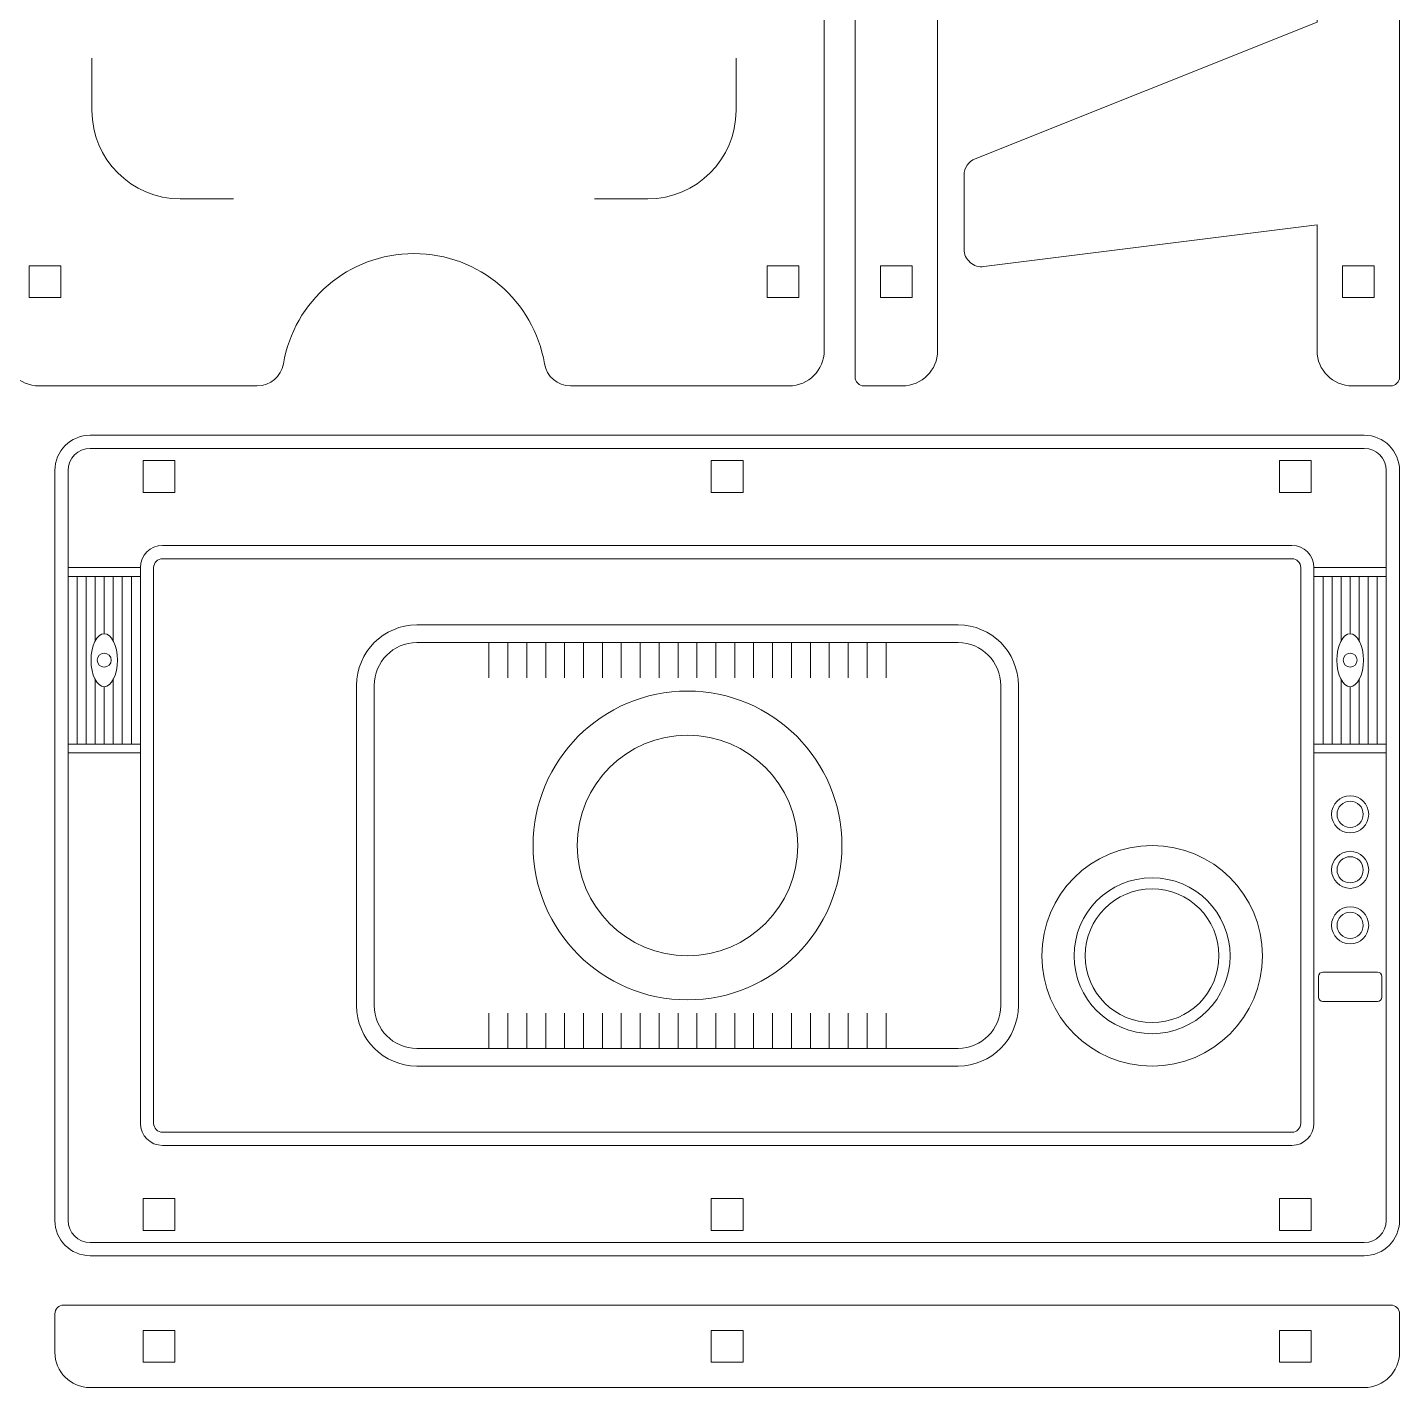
# Model space of a CAD drawing. Header units: millimetres. Extents: x -258 to 317, y -174 to 169.
# Drawn here: x -179.7 to -24.2, y -123.6 to 30.6 of the extents above; entities that cross this region are included whole.
import ezdxf

# ---------------------------------------------------------------- set-up
doc = ezdxf.new("R2010")
doc.units = ezdxf.units.MM
doc.header["$MEASUREMENT"] = 0
doc.layers.add('Layer 1', color=7, linetype='Continuous')

msp = doc.modelspace()

# ---------------------------------------------------------------- linework, layer by layer
at = {"layer": 'Layer 1', "color": 250, "lineweight": 9}
for points, knots in [([(-89.4032, 138.3285), (-89.4032, 138.3285), (-89.4032, -6.0713), (-89.4032, -6.0713), (-89.4032, -6.0713), (-89.4032, -8.2744), (-91.2, -10.0713), (-93.4031, -10.0713), (-93.4031, -10.0713), (-93.4031, -10.0713), (-118.1527, -10.0713), (-118.1527, -10.0713), (-118.1527, -10.0713), (-119.63, -10.0713), (-120.8663, -9.0251), (-121.111, -7.5682), (-121.111, -7.5682), (-122.3024, -0.4754), (-128.4717, 4.9287), (-135.9031, 4.9287), (-135.9031, 4.9287), (-143.3345, 4.9287), (-149.5038, -0.4754), (-150.6952, -7.5682), (-150.6952, -7.5682), (-150.9399, -9.025), (-152.1763, -10.0713), (-153.6535, -10.0713), (-153.6535, -10.0713), (-153.6535, -10.0713), (-178.4031, -10.0713), (-178.4031, -10.0713), (-178.4031, -10.0713), (-180.6062, -10.0713), (-182.4031, -8.2744), (-182.4031, -6.0713), (-182.4031, -6.0713), (-182.4031, -6.0713), (-182.4031, 138.3285), (-182.4031, 138.3285), (-182.4031, 138.3285), (-182.4031, 140.5316), (-180.6062, 142.3285), (-178.4031, 142.3285), (-178.4031, 142.3285), (-178.4031, 142.3285), (-153.6535, 142.3285), (-153.6535, 142.3285), (-153.6535, 142.3285), (-152.1762, 142.3285), (-150.9399, 141.2823), (-150.6952, 139.8254), (-150.6952, 139.8254), (-149.5038, 132.7326), (-143.3345, 127.3285), (-135.9031, 127.3285), (-135.9031, 127.3285), (-128.4717, 127.3285), (-122.3024, 132.7326), (-121.111, 139.8254), (-121.111, 139.8254), (-120.8663, 141.2822), (-119.6299, 142.3285), (-118.1527, 142.3285), (-118.1527, 142.3285), (-118.1527, 142.3285), (-93.4031, 142.3285), (-93.4031, 142.3285), (-93.4031, 142.3285), (-91.2, 142.3285), (-89.4032, 140.5316), (-89.4032, 138.3285)], [0, 0, 0, 0, 0.05263158, 0.05263158, 0.05263158, 0.05263158, 0.10526316, 0.10526316, 0.10526316, 0.10526316, 0.15789474, 0.15789474, 0.15789474, 0.15789474, 0.21052632, 0.21052632, 0.21052632, 0.21052632, 0.26315789, 0.26315789, 0.26315789, 0.26315789, 0.31578947, 0.31578947, 0.31578947, 0.31578947, 0.36842105, 0.36842105, 0.36842105, 0.36842105, 0.42105263, 0.42105263, 0.42105263, 0.42105263, 0.47368421, 0.47368421, 0.47368421, 0.47368421, 0.52631579, 0.52631579, 0.52631579, 0.52631579, 0.57894737, 0.57894737, 0.57894737, 0.57894737, 0.63157895, 0.63157895, 0.63157895, 0.63157895, 0.68421053, 0.68421053, 0.68421053, 0.68421053, 0.73684211, 0.73684211, 0.73684211, 0.73684211, 0.78947368, 0.78947368, 0.78947368, 0.78947368, 0.84210526, 0.84210526, 0.84210526, 0.84210526, 0.89473684, 0.89473684, 0.89473684, 0.89473684, 1, 1, 1, 1]), ([(-76.5532, 138.3285), (-76.5532, 138.3285), (-76.5532, 78.0348), (-76.5532, 78.0348), (-76.5532, 78.0348), (-76.5532, 78.0348), (-75.0532, 78.0348), (-75.0532, 78.0348), (-75.0532, 78.0348), (-74.7778, 78.0348), (-74.5532, 77.8102), (-74.5532, 77.5348), (-74.5532, 77.5348), (-74.5532, 77.5348), (-74.5532, 76.0165), (-74.5532, 76.0165), (-74.5532, 76.0165), (-71.2344, 75.5173), (-68.4496, 73.3871), (-67.0414, 70.4681), (-67.0414, 70.4681), (-67.0414, 70.4681), (-42.87, 76.5752), (-42.87, 76.5752), (-42.87, 76.5752), (-42.6327, 77.8617), (-41.6807, 78.9621), (-40.3329, 79.3232), (-40.3329, 79.3232), (-38.4657, 79.8235), (-36.5466, 78.7155), (-36.0463, 76.8483), (-36.0463, 76.8483), (-35.546, 74.9812), (-36.6539, 73.062), (-38.5212, 72.5617), (-38.5212, 72.5617), (-39.8689, 72.2006), (-41.2436, 72.6775), (-42.0924, 73.673), (-42.0924, 73.673), (-42.0924, 73.673), (-66.081, 66.8756), (-66.081, 66.8756), (-66.081, 66.8756), (-66.0628, 66.6289), (-66.0532, 66.3798), (-66.0532, 66.1285), (-66.0532, 66.1285), (-66.0532, 64.662), (-66.3688, 63.2691), (-66.9361, 62.0145), (-66.9361, 62.0145), (-66.9361, 62.0145), (-46.7208, 47.4238), (-46.7208, 47.4238), (-46.7208, 47.4238), (-45.5828, 48.069), (-44.1279, 48.047), (-42.9849, 47.2467), (-42.9849, 47.2467), (-41.4014, 46.1379), (-41.0166, 43.9556), (-42.1254, 42.3721), (-42.1254, 42.3721), (-43.2341, 40.7887), (-45.4164, 40.4038), (-47, 41.5126), (-47, 41.5126), (-48.1429, 42.3129), (-48.6612, 43.6725), (-48.4442, 44.9626), (-48.4442, 44.9626), (-48.4442, 44.9626), (-69.0716, 58.9702), (-69.0716, 58.9702), (-69.0716, 58.9702), (-70.5356, 57.5422), (-72.4355, 56.5591), (-74.5532, 56.2404), (-74.5532, 56.2404), (-74.5532, 56.2404), (-74.5532, 54.7223), (-74.5532, 54.7223), (-74.5532, 54.7223), (-74.5532, 54.4469), (-74.7778, 54.2223), (-75.0532, 54.2223), (-75.0532, 54.2223), (-75.0532, 54.2223), (-76.5532, 54.2223), (-76.5532, 54.2223), (-76.5532, 54.2223), (-76.5532, 54.2223), (-76.5532, -6.0713), (-76.5532, -6.0713), (-76.5532, -6.0713), (-76.5532, -8.2744), (-78.3503, -10.0713), (-80.5532, -10.0713), (-80.5532, -10.0713), (-80.5532, -10.0713), (-84.9032, -10.0713), (-84.9032, -10.0713), (-84.9032, -10.0713), (-85.4538, -10.0713), (-85.9032, -9.6219), (-85.9032, -9.0713), (-85.9032, -9.0713), (-85.9032, -9.0713), (-85.9032, 141.3285), (-85.9032, 141.3285), (-85.9032, 141.3285), (-85.9032, 141.8791), (-85.454, 142.3285), (-84.9032, 142.3285), (-84.9032, 142.3285), (-84.9032, 142.3285), (-80.5532, 142.3285), (-80.5532, 142.3285), (-80.5532, 142.3285), (-78.3501, 142.3285), (-76.5532, 140.5316), (-76.5532, 138.3285)], [0, 0, 0, 0, 0.03125, 0.03125, 0.03125, 0.03125, 0.0625, 0.0625, 0.0625, 0.0625, 0.09375, 0.09375, 0.09375, 0.09375, 0.125, 0.125, 0.125, 0.125, 0.15625, 0.15625, 0.15625, 0.15625, 0.1875, 0.1875, 0.1875, 0.1875, 0.21875, 0.21875, 0.21875, 0.21875, 0.25, 0.25, 0.25, 0.25, 0.28125, 0.28125, 0.28125, 0.28125, 0.3125, 0.3125, 0.3125, 0.3125, 0.34375, 0.34375, 0.34375, 0.34375, 0.375, 0.375, 0.375, 0.375, 0.40625, 0.40625, 0.40625, 0.40625, 0.4375, 0.4375, 0.4375, 0.4375, 0.46875, 0.46875, 0.46875, 0.46875, 0.5, 0.5, 0.5, 0.5, 0.53125, 0.53125, 0.53125, 0.53125, 0.5625, 0.5625, 0.5625, 0.5625, 0.59375, 0.59375, 0.59375, 0.59375, 0.625, 0.625, 0.625, 0.625, 0.65625, 0.65625, 0.65625, 0.65625, 0.6875, 0.6875, 0.6875, 0.6875, 0.71875, 0.71875, 0.71875, 0.71875, 0.75, 0.75, 0.75, 0.75, 0.78125, 0.78125, 0.78125, 0.78125, 0.8125, 0.8125, 0.8125, 0.8125, 0.84375, 0.84375, 0.84375, 0.84375, 0.875, 0.875, 0.875, 0.875, 0.90625, 0.90625, 0.90625, 0.90625, 0.9375, 0.9375, 0.9375, 0.9375, 1, 1, 1, 1]), ([(-33.5532, 138.3285), (-33.5532, 138.3285), (-33.5532, 124.0925), (-33.5532, 124.0925), (-33.5532, 124.0925), (-33.5532, 124.0925), (-71.3051, 128.8114), (-71.3051, 128.8114), (-71.3051, 128.8114), (-71.8949, 128.8851), (-72.4312, 128.7196), (-72.8768, 128.3262), (-72.8768, 128.3262), (-73.3224, 127.9328), (-73.5532, 127.4212), (-73.5532, 126.8268), (-73.5532, 126.8268), (-73.5532, 126.8268), (-73.5532, 118.4464), (-73.5532, 118.4464), (-73.5532, 118.4464), (-73.5532, 117.6117), (-73.071, 116.8994), (-72.296, 116.5894), (-72.296, 116.5894), (-72.296, 116.5894), (-33.5532, 101.0927), (-33.5532, 101.0927), (-33.5532, 101.0927), (-33.5532, 101.0927), (-33.5532, 31.1645), (-33.5532, 31.1645), (-33.5532, 31.1645), (-33.5532, 31.1645), (-72.296, 15.6678), (-72.296, 15.6678), (-72.296, 15.6678), (-73.071, 15.3578), (-73.5532, 14.6455), (-73.5532, 13.8108), (-73.5532, 13.8108), (-73.5532, 13.8108), (-73.5532, 5.4304), (-73.5532, 5.4304), (-73.5532, 5.4304), (-73.5532, 4.836), (-73.3224, 4.3244), (-72.8768, 3.931), (-72.8768, 3.931), (-72.4312, 3.5376), (-71.8949, 3.3721), (-71.3051, 3.4458), (-71.3051, 3.4458), (-71.3051, 3.4458), (-33.5532, 8.1647), (-33.5532, 8.1647), (-33.5532, 8.1647), (-33.5532, 8.1647), (-33.5532, -6.0713), (-33.5532, -6.0713), (-33.5532, -6.0713), (-33.5532, -8.2744), (-31.7563, -10.0713), (-29.5532, -10.0713), (-29.5532, -10.0713), (-29.5532, -10.0713), (-25.2032, -10.0713), (-25.2032, -10.0713), (-25.2032, -10.0713), (-24.6524, -10.0713), (-24.2032, -9.6219), (-24.2032, -9.0713), (-24.2032, -9.0713), (-24.2032, -9.0713), (-24.2032, 141.3285), (-24.2032, 141.3285), (-24.2032, 141.3285), (-24.2032, 141.8791), (-24.6526, 142.3285), (-25.2032, 142.3285), (-25.2032, 142.3285), (-25.2032, 142.3285), (-29.5532, 142.3285), (-29.5532, 142.3285), (-29.5532, 142.3285), (-31.7561, 142.3285), (-33.5532, 140.5316), (-33.5532, 138.3285)], [0, 0, 0, 0, 0.04347826, 0.04347826, 0.04347826, 0.04347826, 0.08695652, 0.08695652, 0.08695652, 0.08695652, 0.13043478, 0.13043478, 0.13043478, 0.13043478, 0.17391304, 0.17391304, 0.17391304, 0.17391304, 0.2173913, 0.2173913, 0.2173913, 0.2173913, 0.26086957, 0.26086957, 0.26086957, 0.26086957, 0.30434783, 0.30434783, 0.30434783, 0.30434783, 0.34782609, 0.34782609, 0.34782609, 0.34782609, 0.39130435, 0.39130435, 0.39130435, 0.39130435, 0.43478261, 0.43478261, 0.43478261, 0.43478261, 0.47826087, 0.47826087, 0.47826087, 0.47826087, 0.52173913, 0.52173913, 0.52173913, 0.52173913, 0.56521739, 0.56521739, 0.56521739, 0.56521739, 0.60869565, 0.60869565, 0.60869565, 0.60869565, 0.65217391, 0.65217391, 0.65217391, 0.65217391, 0.69565217, 0.69565217, 0.69565217, 0.69565217, 0.73913043, 0.73913043, 0.73913043, 0.73913043, 0.7826087, 0.7826087, 0.7826087, 0.7826087, 0.82608696, 0.82608696, 0.82608696, 0.82608696, 0.86956522, 0.86956522, 0.86956522, 0.86956522, 0.91304348, 0.91304348, 0.91304348, 0.91304348, 1, 1, 1, 1]), ([(-179.5281, 3.5287), (-179.5281, 3.5287), (-179.5281, -0.0713), (-179.5281, -0.0713), (-179.5281, -0.0713), (-179.5281, -0.0713), (-175.9281, -0.0713), (-175.9281, -0.0713), (-175.9281, -0.0713), (-175.9281, -0.0713), (-175.9281, 3.5287), (-175.9281, 3.5287), (-175.9281, 3.5287), (-175.9281, 3.5287), (-179.5281, 3.5287), (-179.5281, 3.5287)], [0, 0, 0, 0, 0.2, 0.2, 0.2, 0.2, 0.4, 0.4, 0.4, 0.4, 0.6, 0.6, 0.6, 0.6, 1, 1, 1, 1]), ([(-92.2781, 3.5287), (-92.2781, 3.5287), (-92.2781, -0.0713), (-92.2781, -0.0713), (-92.2781, -0.0713), (-92.2781, -0.0713), (-95.8781, -0.0713), (-95.8781, -0.0713), (-95.8781, -0.0713), (-95.8781, -0.0713), (-95.8781, 3.5287), (-95.8781, 3.5287), (-95.8781, 3.5287), (-95.8781, 3.5287), (-92.2781, 3.5287), (-92.2781, 3.5287)], [0, 0, 0, 0, 0.2, 0.2, 0.2, 0.2, 0.4, 0.4, 0.4, 0.4, 0.6, 0.6, 0.6, 0.6, 1, 1, 1, 1]), ([(-83.0282, 3.5287), (-83.0282, 3.5287), (-83.0282, -0.0713), (-83.0282, -0.0713), (-83.0282, -0.0713), (-83.0282, -0.0713), (-79.4282, -0.0713), (-79.4282, -0.0713), (-79.4282, -0.0713), (-79.4282, -0.0713), (-79.4282, 3.5287), (-79.4282, 3.5287), (-79.4282, 3.5287), (-79.4282, 3.5287), (-83.0282, 3.5287), (-83.0282, 3.5287)], [0, 0, 0, 0, 0.2, 0.2, 0.2, 0.2, 0.4, 0.4, 0.4, 0.4, 0.6, 0.6, 0.6, 0.6, 1, 1, 1, 1]), ([(-27.0782, 3.5287), (-27.0782, 3.5287), (-27.0782, -0.0713), (-27.0782, -0.0713), (-27.0782, -0.0713), (-27.0782, -0.0713), (-30.6782, -0.0713), (-30.6782, -0.0713), (-30.6782, -0.0713), (-30.6782, -0.0713), (-30.6782, 3.5287), (-30.6782, 3.5287), (-30.6782, 3.5287), (-30.6782, 3.5287), (-27.0782, 3.5287), (-27.0782, 3.5287)], [0, 0, 0, 0, 0.2, 0.2, 0.2, 0.2, 0.4, 0.4, 0.4, 0.4, 0.6, 0.6, 0.6, 0.6, 1, 1, 1, 1]), ([(-172.603, -15.6671), (-172.603, -15.6671), (-28.2032, -15.6671), (-28.2032, -15.6671), (-28.2032, -15.6671), (-26.0001, -15.6671), (-24.2032, -17.464), (-24.2032, -19.6671), (-24.2032, -19.6671), (-24.2032, -19.6671), (-24.2032, -104.6671), (-24.2032, -104.6671), (-24.2032, -104.6671), (-24.2032, -106.8702), (-26.0001, -108.6671), (-28.2032, -108.6671), (-28.2032, -108.6671), (-28.2032, -108.6671), (-172.603, -108.6671), (-172.603, -108.6671), (-172.603, -108.6671), (-174.8061, -108.6671), (-176.603, -106.8702), (-176.603, -104.6671), (-176.603, -104.6671), (-176.603, -104.6671), (-176.603, -19.6671), (-176.603, -19.6671), (-176.603, -19.6671), (-176.603, -17.464), (-174.8061, -15.6671), (-172.603, -15.6671)], [0, 0, 0, 0, 0.11111111, 0.11111111, 0.11111111, 0.11111111, 0.22222222, 0.22222222, 0.22222222, 0.22222222, 0.33333333, 0.33333333, 0.33333333, 0.33333333, 0.44444444, 0.44444444, 0.44444444, 0.44444444, 0.55555556, 0.55555556, 0.55555556, 0.55555556, 0.66666667, 0.66666667, 0.66666667, 0.66666667, 0.77777778, 0.77777778, 0.77777778, 0.77777778, 1, 1, 1, 1]), ([(-166.6029, -18.5421), (-166.6029, -18.5421), (-163.0029, -18.5421), (-163.0029, -18.5421), (-163.0029, -18.5421), (-163.0029, -18.5421), (-163.0029, -22.1421), (-163.0029, -22.1421), (-163.0029, -22.1421), (-163.0029, -22.1421), (-166.6029, -22.1421), (-166.6029, -22.1421), (-166.6029, -22.1421), (-166.6029, -22.1421), (-166.6029, -18.5421), (-166.6029, -18.5421)], [0, 0, 0, 0, 0.2, 0.2, 0.2, 0.2, 0.4, 0.4, 0.4, 0.4, 0.6, 0.6, 0.6, 0.6, 1, 1, 1, 1]), ([(-102.203, -18.5421), (-102.203, -18.5421), (-98.603, -18.5421), (-98.603, -18.5421), (-98.603, -18.5421), (-98.603, -18.5421), (-98.603, -22.1421), (-98.603, -22.1421), (-98.603, -22.1421), (-98.603, -22.1421), (-102.203, -22.1421), (-102.203, -22.1421), (-102.203, -22.1421), (-102.203, -22.1421), (-102.203, -18.5421), (-102.203, -18.5421)], [0, 0, 0, 0, 0.2, 0.2, 0.2, 0.2, 0.4, 0.4, 0.4, 0.4, 0.6, 0.6, 0.6, 0.6, 1, 1, 1, 1]), ([(-37.8031, -18.5421), (-37.8031, -18.5421), (-34.2031, -18.5421), (-34.2031, -18.5421), (-34.2031, -18.5421), (-34.2031, -18.5421), (-34.2031, -22.1421), (-34.2031, -22.1421), (-34.2031, -22.1421), (-34.2031, -22.1421), (-37.8031, -22.1421), (-37.8031, -22.1421), (-37.8031, -22.1421), (-37.8031, -22.1421), (-37.8031, -18.5421), (-37.8031, -18.5421)], [0, 0, 0, 0, 0.2, 0.2, 0.2, 0.2, 0.4, 0.4, 0.4, 0.4, 0.6, 0.6, 0.6, 0.6, 1, 1, 1, 1]), ([(-164.403, -29.6671), (-164.403, -29.6671), (-36.4031, -29.6671), (-36.4031, -29.6671), (-36.4031, -29.6671), (-35.8523, -29.6671), (-35.4031, -30.1163), (-35.4031, -30.6671), (-35.4031, -30.6671), (-35.4031, -30.6671), (-35.4031, -93.6671), (-35.4031, -93.6671), (-35.4031, -93.6671), (-35.4031, -94.2179), (-35.8523, -94.6671), (-36.4031, -94.6671), (-36.4031, -94.6671), (-36.4031, -94.6671), (-164.403, -94.6671), (-164.403, -94.6671), (-164.403, -94.6671), (-164.9538, -94.6671), (-165.403, -94.2179), (-165.403, -93.6671), (-165.403, -93.6671), (-165.403, -93.6671), (-165.403, -30.6671), (-165.403, -30.6671), (-165.403, -30.6671), (-165.403, -30.1163), (-164.9538, -29.6671), (-164.403, -29.6671)], [0, 0, 0, 0, 0.11111111, 0.11111111, 0.11111111, 0.11111111, 0.22222222, 0.22222222, 0.22222222, 0.22222222, 0.33333333, 0.33333333, 0.33333333, 0.33333333, 0.44444444, 0.44444444, 0.44444444, 0.44444444, 0.55555556, 0.55555556, 0.55555556, 0.55555556, 0.66666667, 0.66666667, 0.66666667, 0.66666667, 0.77777778, 0.77777778, 0.77777778, 0.77777778, 1, 1, 1, 1]), ([(-74.2213, -87.1671), (-74.2213, -87.1671), (-135.5849, -87.1671), (-135.5849, -87.1671), (-135.5849, -87.1671), (-139.3403, -87.1671), (-142.4031, -84.0898), (-142.4031, -80.3178), (-142.4031, -80.3178), (-142.4031, -80.3178), (-142.4031, -44.0164), (-142.4031, -44.0164), (-142.4031, -44.0164), (-142.4031, -40.2444), (-139.3398, -37.1671), (-135.5849, -37.1671), (-135.5849, -37.1671), (-135.5849, -37.1671), (-74.2213, -37.1671), (-74.2213, -37.1671), (-74.2213, -37.1671), (-70.4664, -37.1671), (-67.4031, -40.244), (-67.4031, -44.0164), (-67.4031, -44.0164), (-67.4031, -44.0164), (-67.4031, -80.3178), (-67.4031, -80.3178), (-67.4031, -80.3178), (-67.4031, -84.0903), (-70.466, -87.1671), (-74.2213, -87.1671)], [0, 0, 0, 0, 0.11111111, 0.11111111, 0.11111111, 0.11111111, 0.22222222, 0.22222222, 0.22222222, 0.22222222, 0.33333333, 0.33333333, 0.33333333, 0.33333333, 0.44444444, 0.44444444, 0.44444444, 0.44444444, 0.55555556, 0.55555556, 0.55555556, 0.55555556, 0.66666667, 0.66666667, 0.66666667, 0.66666667, 0.77777778, 0.77777778, 0.77777778, 0.77777778, 1, 1, 1, 1]), ([(-52.2497, -62.1671), (-45.3461, -62.1671), (-39.7497, -67.7635), (-39.7497, -74.6671), (-39.7497, -74.6671), (-39.7497, -81.5707), (-45.3461, -87.1671), (-52.2497, -87.1671), (-52.2497, -87.1671), (-59.1533, -87.1671), (-64.7497, -81.5707), (-64.7497, -74.6671), (-64.7497, -74.6671), (-64.7497, -67.7635), (-59.1533, -62.1671), (-52.2497, -62.1671)], [0, 0, 0, 0, 0.2, 0.2, 0.2, 0.2, 0.4, 0.4, 0.4, 0.4, 0.6, 0.6, 0.6, 0.6, 1, 1, 1, 1]), ([(-166.6029, -105.7921), (-166.6029, -105.7921), (-163.0029, -105.7921), (-163.0029, -105.7921), (-163.0029, -105.7921), (-163.0029, -105.7921), (-163.0029, -102.1921), (-163.0029, -102.1921), (-163.0029, -102.1921), (-163.0029, -102.1921), (-166.6029, -102.1921), (-166.6029, -102.1921), (-166.6029, -102.1921), (-166.6029, -102.1921), (-166.6029, -105.7921), (-166.6029, -105.7921)], [0, 0, 0, 0, 0.2, 0.2, 0.2, 0.2, 0.4, 0.4, 0.4, 0.4, 0.6, 0.6, 0.6, 0.6, 1, 1, 1, 1]), ([(-102.203, -105.7921), (-102.203, -105.7921), (-98.603, -105.7921), (-98.603, -105.7921), (-98.603, -105.7921), (-98.603, -105.7921), (-98.603, -102.1921), (-98.603, -102.1921), (-98.603, -102.1921), (-98.603, -102.1921), (-102.203, -102.1921), (-102.203, -102.1921), (-102.203, -102.1921), (-102.203, -102.1921), (-102.203, -105.7921), (-102.203, -105.7921)], [0, 0, 0, 0, 0.2, 0.2, 0.2, 0.2, 0.4, 0.4, 0.4, 0.4, 0.6, 0.6, 0.6, 0.6, 1, 1, 1, 1]), ([(-37.8031, -105.7921), (-37.8031, -105.7921), (-34.2031, -105.7921), (-34.2031, -105.7921), (-34.2031, -105.7921), (-34.2031, -105.7921), (-34.2031, -102.1921), (-34.2031, -102.1921), (-34.2031, -102.1921), (-34.2031, -102.1921), (-37.8031, -102.1921), (-37.8031, -102.1921), (-37.8031, -102.1921), (-37.8031, -102.1921), (-37.8031, -105.7921), (-37.8031, -105.7921)], [0, 0, 0, 0, 0.2, 0.2, 0.2, 0.2, 0.4, 0.4, 0.4, 0.4, 0.6, 0.6, 0.6, 0.6, 1, 1, 1, 1]), ([(-28.2032, -123.6128), (-28.2032, -123.6128), (-172.603, -123.6128), (-172.603, -123.6128), (-172.603, -123.6128), (-174.8061, -123.6128), (-176.603, -121.8157), (-176.603, -119.6128), (-176.603, -119.6128), (-176.603, -119.6128), (-176.603, -115.2628), (-176.603, -115.2628), (-176.603, -115.2628), (-176.603, -114.7122), (-176.1536, -114.2628), (-175.603, -114.2628), (-175.603, -114.2628), (-175.603, -114.2628), (-25.2032, -114.2628), (-25.2032, -114.2628), (-25.2032, -114.2628), (-24.6526, -114.2628), (-24.2032, -114.712), (-24.2032, -115.2628), (-24.2032, -115.2628), (-24.2032, -115.2628), (-24.2032, -119.6128), (-24.2032, -119.6128), (-24.2032, -119.6128), (-24.2032, -121.8159), (-26.0001, -123.6128), (-28.2032, -123.6128)], [0, 0, 0, 0, 0.11111111, 0.11111111, 0.11111111, 0.11111111, 0.22222222, 0.22222222, 0.22222222, 0.22222222, 0.33333333, 0.33333333, 0.33333333, 0.33333333, 0.44444444, 0.44444444, 0.44444444, 0.44444444, 0.55555556, 0.55555556, 0.55555556, 0.55555556, 0.66666667, 0.66666667, 0.66666667, 0.66666667, 0.77777778, 0.77777778, 0.77777778, 0.77777778, 1, 1, 1, 1]), ([(-163.003, -117.1378), (-163.003, -117.1378), (-166.603, -117.1378), (-166.603, -117.1378), (-166.603, -117.1378), (-166.603, -117.1378), (-166.603, -120.7378), (-166.603, -120.7378), (-166.603, -120.7378), (-166.603, -120.7378), (-163.003, -120.7378), (-163.003, -120.7378), (-163.003, -120.7378), (-163.003, -120.7378), (-163.003, -117.1378), (-163.003, -117.1378)], [0, 0, 0, 0, 0.2, 0.2, 0.2, 0.2, 0.4, 0.4, 0.4, 0.4, 0.6, 0.6, 0.6, 0.6, 1, 1, 1, 1]), ([(-98.603, -117.1378), (-98.603, -117.1378), (-102.203, -117.1378), (-102.203, -117.1378), (-102.203, -117.1378), (-102.203, -117.1378), (-102.203, -120.7378), (-102.203, -120.7378), (-102.203, -120.7378), (-102.203, -120.7378), (-98.603, -120.7378), (-98.603, -120.7378), (-98.603, -120.7378), (-98.603, -120.7378), (-98.603, -117.1378), (-98.603, -117.1378)], [0, 0, 0, 0, 0.2, 0.2, 0.2, 0.2, 0.4, 0.4, 0.4, 0.4, 0.6, 0.6, 0.6, 0.6, 1, 1, 1, 1]), ([(-34.2032, -117.1378), (-34.2032, -117.1378), (-37.8032, -117.1378), (-37.8032, -117.1378), (-37.8032, -117.1378), (-37.8032, -117.1378), (-37.8032, -120.7378), (-37.8032, -120.7378), (-37.8032, -120.7378), (-37.8032, -120.7378), (-34.2032, -120.7378), (-34.2032, -120.7378), (-34.2032, -120.7378), (-34.2032, -120.7378), (-34.2032, -117.1378), (-34.2032, -117.1378)], [0, 0, 0, 0, 0.2, 0.2, 0.2, 0.2, 0.4, 0.4, 0.4, 0.4, 0.6, 0.6, 0.6, 0.6, 1, 1, 1, 1])]:
    msp.add_open_spline(points, degree=3, knots=knots, dxfattribs=at)
at = {"layer": 'Layer 1', "color": 114, "lineweight": 9}
for points, knots in [([(-156.3642, 11.1287), (-156.3642, 11.1287), (-162.4031, 11.1287), (-162.4031, 11.1287), (-162.4031, 11.1287), (-167.9103, 11.1287), (-172.4031, 15.6215), (-172.4031, 21.1287), (-172.4031, 21.1287), (-172.4031, 21.1287), (-172.4031, 27.0898), (-172.4031, 27.0898)], [0, 0, 0, 0, 0.25, 0.25, 0.25, 0.25, 0.5, 0.5, 0.5, 0.5, 1, 1, 1, 1]), ([(-99.4031, 27.0898), (-99.4031, 27.0898), (-99.4031, 21.1287), (-99.4031, 21.1287), (-99.4031, 21.1287), (-99.4031, 15.6209), (-103.8959, 11.1287), (-109.4031, 11.1287), (-109.4031, 11.1287), (-109.4031, 11.1287), (-115.442, 11.1287), (-115.442, 11.1287)], [0, 0, 0, 0, 0.25, 0.25, 0.25, 0.25, 0.5, 0.5, 0.5, 0.5, 1, 1, 1, 1]), ([(-172.603, -17.1671), (-173.9781, -17.1671), (-175.103, -18.292), (-175.103, -19.6671), (-175.103, -19.6671), (-175.103, -19.6671), (-175.103, -104.6671), (-175.103, -104.6671), (-175.103, -104.6671), (-175.103, -106.0422), (-173.9781, -107.1671), (-172.603, -107.1671), (-172.603, -107.1671), (-172.603, -107.1671), (-28.2032, -107.1671), (-28.2032, -107.1671), (-28.2032, -107.1671), (-26.8281, -107.1671), (-25.7032, -106.0422), (-25.7032, -104.6671), (-25.7032, -104.6671), (-25.7032, -104.6671), (-25.7032, -19.6671), (-25.7032, -19.6671), (-25.7032, -19.6671), (-25.7032, -18.292), (-26.8281, -17.1671), (-28.2032, -17.1671), (-28.2032, -17.1671), (-28.2032, -17.1671), (-172.603, -17.1671), (-172.603, -17.1671)], [0, 0, 0, 0, 0.11111111, 0.11111111, 0.11111111, 0.11111111, 0.22222222, 0.22222222, 0.22222222, 0.22222222, 0.33333333, 0.33333333, 0.33333333, 0.33333333, 0.44444444, 0.44444444, 0.44444444, 0.44444444, 0.55555556, 0.55555556, 0.55555556, 0.55555556, 0.66666667, 0.66666667, 0.66666667, 0.66666667, 0.77777778, 0.77777778, 0.77777778, 0.77777778, 1, 1, 1, 1]), ([(-164.403, -28.1671), (-164.403, -28.1671), (-36.4031, -28.1671), (-36.4031, -28.1671), (-36.4031, -28.1671), (-35.0244, -28.1671), (-33.9031, -29.2884), (-33.9031, -30.6671), (-33.9031, -30.6671), (-33.9031, -30.6671), (-33.9031, -93.6671), (-33.9031, -93.6671), (-33.9031, -93.6671), (-33.9031, -95.0458), (-35.0244, -96.1671), (-36.4031, -96.1671), (-36.4031, -96.1671), (-36.4031, -96.1671), (-164.403, -96.1671), (-164.403, -96.1671), (-164.403, -96.1671), (-165.7817, -96.1671), (-166.903, -95.0458), (-166.903, -93.6671), (-166.903, -93.6671), (-166.903, -93.6671), (-166.903, -30.6671), (-166.903, -30.6671), (-166.903, -30.6671), (-166.903, -29.2884), (-165.7817, -28.1671), (-164.403, -28.1671)], [0, 0, 0, 0, 0.11111111, 0.11111111, 0.11111111, 0.11111111, 0.22222222, 0.22222222, 0.22222222, 0.22222222, 0.33333333, 0.33333333, 0.33333333, 0.33333333, 0.44444444, 0.44444444, 0.44444444, 0.44444444, 0.55555556, 0.55555556, 0.55555556, 0.55555556, 0.66666667, 0.66666667, 0.66666667, 0.66666667, 0.77777778, 0.77777778, 0.77777778, 0.77777778, 1, 1, 1, 1]), ([(-171.003, -38.1671), (-170.1746, -38.1671), (-169.503, -39.5103), (-169.503, -41.1671), (-169.503, -41.1671), (-169.503, -42.8239), (-170.1746, -44.1671), (-171.003, -44.1671), (-171.003, -44.1671), (-171.8314, -44.1671), (-172.503, -42.8239), (-172.503, -41.1671), (-172.503, -41.1671), (-172.503, -39.5103), (-171.8314, -38.1671), (-171.003, -38.1671)], [0, 0, 0, 0, 0.2, 0.2, 0.2, 0.2, 0.4, 0.4, 0.4, 0.4, 0.6, 0.6, 0.6, 0.6, 1, 1, 1, 1]), ([(-29.8031, -38.1671), (-28.9747, -38.1671), (-28.3031, -39.5103), (-28.3031, -41.1671), (-28.3031, -41.1671), (-28.3031, -42.8239), (-28.9747, -44.1671), (-29.8031, -44.1671), (-29.8031, -44.1671), (-30.6315, -44.1671), (-31.3031, -42.8239), (-31.3031, -41.1671), (-31.3031, -41.1671), (-31.3031, -39.5103), (-30.6315, -38.1671), (-29.8031, -38.1671)], [0, 0, 0, 0, 0.2, 0.2, 0.2, 0.2, 0.4, 0.4, 0.4, 0.4, 0.6, 0.6, 0.6, 0.6, 1, 1, 1, 1]), ([(-171.003, -40.3734), (-170.5647, -40.3734), (-170.2093, -40.7288), (-170.2093, -41.1671), (-170.2093, -41.1671), (-170.2093, -41.6054), (-170.5647, -41.9608), (-171.003, -41.9608), (-171.003, -41.9608), (-171.4413, -41.9608), (-171.7967, -41.6054), (-171.7967, -41.1671), (-171.7967, -41.1671), (-171.7967, -40.7288), (-171.4413, -40.3734), (-171.003, -40.3734)], [0, 0, 0, 0, 0.2, 0.2, 0.2, 0.2, 0.4, 0.4, 0.4, 0.4, 0.6, 0.6, 0.6, 0.6, 1, 1, 1, 1]), ([(-74.2214, -85.1671), (-71.5578, -85.1671), (-69.4032, -82.9738), (-69.4032, -80.3178), (-69.4032, -80.3178), (-69.4032, -80.3178), (-69.4032, -44.0164), (-69.4032, -44.0164), (-69.4032, -44.0164), (-69.4032, -41.3606), (-71.558, -39.1671), (-74.2214, -39.1671), (-74.2214, -39.1671), (-74.2214, -39.1671), (-135.5849, -39.1671), (-135.5849, -39.1671), (-135.5849, -39.1671), (-138.248, -39.1671), (-140.4031, -41.3609), (-140.4031, -44.0164), (-140.4031, -44.0164), (-140.4031, -44.0164), (-140.4031, -80.3178), (-140.4031, -80.3178), (-140.4031, -80.3178), (-140.4031, -82.9735), (-138.2482, -85.1671), (-135.5849, -85.1671), (-135.5849, -85.1671), (-135.5849, -85.1671), (-74.2214, -85.1671), (-74.2214, -85.1671)], [0, 0, 0, 0, 0.11111111, 0.11111111, 0.11111111, 0.11111111, 0.22222222, 0.22222222, 0.22222222, 0.22222222, 0.33333333, 0.33333333, 0.33333333, 0.33333333, 0.44444444, 0.44444444, 0.44444444, 0.44444444, 0.55555556, 0.55555556, 0.55555556, 0.55555556, 0.66666667, 0.66666667, 0.66666667, 0.66666667, 0.77777778, 0.77777778, 0.77777778, 0.77777778, 1, 1, 1, 1]), ([(-29.8031, -40.3734), (-29.3648, -40.3734), (-29.0094, -40.7288), (-29.0094, -41.1671), (-29.0094, -41.1671), (-29.0094, -41.6054), (-29.3648, -41.9608), (-29.8031, -41.9608), (-29.8031, -41.9608), (-30.2414, -41.9608), (-30.5968, -41.6054), (-30.5968, -41.1671), (-30.5968, -41.1671), (-30.5968, -40.7288), (-30.2414, -40.3734), (-29.8031, -40.3734)], [0, 0, 0, 0, 0.2, 0.2, 0.2, 0.2, 0.4, 0.4, 0.4, 0.4, 0.6, 0.6, 0.6, 0.6, 1, 1, 1, 1]), ([(-104.9031, -79.6671), (-114.5681, -79.6671), (-122.4031, -71.8321), (-122.4031, -62.1671), (-122.4031, -62.1671), (-122.4031, -52.5021), (-114.5681, -44.6671), (-104.9031, -44.6671), (-104.9031, -44.6671), (-95.2381, -44.6671), (-87.4032, -52.5021), (-87.4032, -62.1671), (-87.4032, -62.1671), (-87.4032, -71.8321), (-95.2381, -79.6671), (-104.9031, -79.6671)], [0, 0, 0, 0, 0.2, 0.2, 0.2, 0.2, 0.4, 0.4, 0.4, 0.4, 0.6, 0.6, 0.6, 0.6, 1, 1, 1, 1]), ([(-104.9031, -74.6671), (-111.8067, -74.6671), (-117.4031, -69.0707), (-117.4031, -62.1671), (-117.4031, -62.1671), (-117.4031, -55.2635), (-111.8067, -49.6671), (-104.9031, -49.6671), (-104.9031, -49.6671), (-97.9995, -49.6671), (-92.4031, -55.2635), (-92.4031, -62.1671), (-92.4031, -62.1671), (-92.4031, -69.0707), (-97.9995, -74.6671), (-104.9031, -74.6671)], [0, 0, 0, 0, 0.2, 0.2, 0.2, 0.2, 0.4, 0.4, 0.4, 0.4, 0.6, 0.6, 0.6, 0.6, 1, 1, 1, 1]), ([(-29.8031, -56.5352), (-28.6433, -56.5352), (-27.7031, -57.4754), (-27.7031, -58.6352), (-27.7031, -58.6352), (-27.7031, -59.795), (-28.6433, -60.7352), (-29.8031, -60.7352), (-29.8031, -60.7352), (-30.9629, -60.7352), (-31.9031, -59.795), (-31.9031, -58.6352), (-31.9031, -58.6352), (-31.9031, -57.4754), (-30.9629, -56.5352), (-29.8031, -56.5352)], [0, 0, 0, 0, 0.2, 0.2, 0.2, 0.2, 0.4, 0.4, 0.4, 0.4, 0.6, 0.6, 0.6, 0.6, 1, 1, 1, 1]), ([(-29.8031, -57.1502), (-28.983, -57.1502), (-28.3181, -57.8151), (-28.3181, -58.6352), (-28.3181, -58.6352), (-28.3181, -59.4553), (-28.983, -60.1202), (-29.8031, -60.1202), (-29.8031, -60.1202), (-30.6232, -60.1202), (-31.2881, -59.4553), (-31.2881, -58.6352), (-31.2881, -58.6352), (-31.2881, -57.8151), (-30.6232, -57.1502), (-29.8031, -57.1502)], [0, 0, 0, 0, 0.2, 0.2, 0.2, 0.2, 0.4, 0.4, 0.4, 0.4, 0.6, 0.6, 0.6, 0.6, 1, 1, 1, 1]), ([(-29.8031, -62.8275), (-28.6433, -62.8275), (-27.7031, -63.7677), (-27.7031, -64.9275), (-27.7031, -64.9275), (-27.7031, -66.0873), (-28.6433, -67.0275), (-29.8031, -67.0275), (-29.8031, -67.0275), (-30.9629, -67.0275), (-31.9031, -66.0873), (-31.9031, -64.9275), (-31.9031, -64.9275), (-31.9031, -63.7677), (-30.9629, -62.8275), (-29.8031, -62.8275)], [0, 0, 0, 0, 0.2, 0.2, 0.2, 0.2, 0.4, 0.4, 0.4, 0.4, 0.6, 0.6, 0.6, 0.6, 1, 1, 1, 1]), ([(-29.8031, -63.4425), (-28.983, -63.4425), (-28.3181, -64.1074), (-28.3181, -64.9275), (-28.3181, -64.9275), (-28.3181, -65.7476), (-28.983, -66.4125), (-29.8031, -66.4125), (-29.8031, -66.4125), (-30.6232, -66.4125), (-31.2881, -65.7476), (-31.2881, -64.9275), (-31.2881, -64.9275), (-31.2881, -64.1074), (-30.6232, -63.4425), (-29.8031, -63.4425)], [0, 0, 0, 0, 0.2, 0.2, 0.2, 0.2, 0.4, 0.4, 0.4, 0.4, 0.6, 0.6, 0.6, 0.6, 1, 1, 1, 1]), ([(-52.2497, -65.8282), (-47.3681, -65.8282), (-43.4108, -69.7855), (-43.4108, -74.6671), (-43.4108, -74.6671), (-43.4108, -79.5487), (-47.3681, -83.506), (-52.2497, -83.506), (-52.2497, -83.506), (-57.1313, -83.506), (-61.0886, -79.5487), (-61.0886, -74.6671), (-61.0886, -74.6671), (-61.0886, -69.7855), (-57.1313, -65.8282), (-52.2497, -65.8282)], [0, 0, 0, 0, 0.2, 0.2, 0.2, 0.2, 0.4, 0.4, 0.4, 0.4, 0.6, 0.6, 0.6, 0.6, 1, 1, 1, 1]), ([(-52.2497, -67.0899), (-48.0649, -67.0899), (-44.6725, -70.4823), (-44.6725, -74.6671), (-44.6725, -74.6671), (-44.6725, -78.8519), (-48.0649, -82.2443), (-52.2497, -82.2443), (-52.2497, -82.2443), (-56.4345, -82.2443), (-59.8269, -78.8519), (-59.8269, -74.6671), (-59.8269, -74.6671), (-59.8269, -70.4823), (-56.4345, -67.0899), (-52.2497, -67.0899)], [0, 0, 0, 0, 0.2, 0.2, 0.2, 0.2, 0.4, 0.4, 0.4, 0.4, 0.6, 0.6, 0.6, 0.6, 1, 1, 1, 1]), ([(-29.8031, -69.1198), (-28.6433, -69.1198), (-27.7031, -70.06), (-27.7031, -71.2198), (-27.7031, -71.2198), (-27.7031, -72.3796), (-28.6433, -73.3198), (-29.8031, -73.3198), (-29.8031, -73.3198), (-30.9629, -73.3198), (-31.9031, -72.3796), (-31.9031, -71.2198), (-31.9031, -71.2198), (-31.9031, -70.06), (-30.9629, -69.1198), (-29.8031, -69.1198)], [0, 0, 0, 0, 0.2, 0.2, 0.2, 0.2, 0.4, 0.4, 0.4, 0.4, 0.6, 0.6, 0.6, 0.6, 1, 1, 1, 1]), ([(-29.8031, -69.7348), (-28.983, -69.7348), (-28.3181, -70.3997), (-28.3181, -71.2198), (-28.3181, -71.2198), (-28.3181, -72.0399), (-28.983, -72.7048), (-29.8031, -72.7048), (-29.8031, -72.7048), (-30.6232, -72.7048), (-31.2881, -72.0399), (-31.2881, -71.2198), (-31.2881, -71.2198), (-31.2881, -70.3997), (-30.6232, -69.7348), (-29.8031, -69.7348)], [0, 0, 0, 0, 0.2, 0.2, 0.2, 0.2, 0.4, 0.4, 0.4, 0.4, 0.6, 0.6, 0.6, 0.6, 1, 1, 1, 1]), ([(-32.9031, -76.5116), (-32.9031, -76.5116), (-26.7032, -76.5116), (-26.7032, -76.5116), (-26.7032, -76.5116), (-26.4278, -76.5116), (-26.2032, -76.7362), (-26.2032, -77.0116), (-26.2032, -77.0116), (-26.2032, -77.0116), (-26.2032, -79.3629), (-26.2032, -79.3629), (-26.2032, -79.3629), (-26.2032, -79.6383), (-26.4278, -79.8629), (-26.7032, -79.8629), (-26.7032, -79.8629), (-26.7032, -79.8629), (-32.9031, -79.8629), (-32.9031, -79.8629), (-32.9031, -79.8629), (-33.1785, -79.8629), (-33.4031, -79.6383), (-33.4031, -79.3629), (-33.4031, -79.3629), (-33.4031, -79.3629), (-33.4031, -77.0116), (-33.4031, -77.0116), (-33.4031, -77.0116), (-33.4031, -76.7362), (-33.1785, -76.5116), (-32.9031, -76.5116)], [0, 0, 0, 0, 0.11111111, 0.11111111, 0.11111111, 0.11111111, 0.22222222, 0.22222222, 0.22222222, 0.22222222, 0.33333333, 0.33333333, 0.33333333, 0.33333333, 0.44444444, 0.44444444, 0.44444444, 0.44444444, 0.55555556, 0.55555556, 0.55555556, 0.55555556, 0.66666667, 0.66666667, 0.66666667, 0.66666667, 0.77777778, 0.77777778, 0.77777778, 0.77777778, 1, 1, 1, 1])]:
    msp.add_open_spline(points, degree=3, knots=knots, dxfattribs=at)
for points in [[(-175.103, -30.6671), (-175.103, -30.6671), (-166.903, -30.6671), (-166.903, -30.6671)], [(-33.9031, -30.6671), (-33.9031, -30.6671), (-25.7031, -30.6671), (-25.7031, -30.6671)], [(-175.103, -31.6671), (-175.103, -31.6671), (-166.903, -31.6671), (-166.903, -31.6671)], [(-174.0782, -31.6671), (-174.0782, -31.6671), (-174.0782, -50.6671), (-174.0782, -50.6671)], [(-173.0532, -31.6671), (-173.0532, -31.6671), (-173.0532, -50.6671), (-173.0532, -50.6671)], [(-172.0282, -31.6671), (-172.0282, -31.6671), (-172.0282, -38.9774), (-172.0282, -38.9774)], [(-171.0032, -31.6671), (-171.0032, -31.6671), (-171.0032, -38.1671), (-171.0032, -38.1671)], [(-169.9782, -31.6671), (-169.9782, -31.6671), (-169.9782, -38.9767), (-169.9782, -38.9767)], [(-168.9532, -31.6671), (-168.9532, -31.6671), (-168.9532, -50.6671), (-168.9532, -50.6671)], [(-167.9282, -31.6671), (-167.9282, -31.6671), (-167.9282, -50.6671), (-167.9282, -50.6671)], [(-33.9031, -31.6671), (-33.9031, -31.6671), (-25.7031, -31.6671), (-25.7031, -31.6671)], [(-32.8783, -31.6671), (-32.8783, -31.6671), (-32.8783, -50.6671), (-32.8783, -50.6671)], [(-31.8533, -31.6671), (-31.8533, -31.6671), (-31.8533, -50.6671), (-31.8533, -50.6671)], [(-30.8283, -31.6671), (-30.8283, -31.6671), (-30.8283, -38.9774), (-30.8283, -38.9774)], [(-29.8033, -31.6671), (-29.8033, -31.6671), (-29.8033, -38.1671), (-29.8033, -38.1671)], [(-28.7783, -31.6671), (-28.7783, -31.6671), (-28.7783, -38.9767), (-28.7783, -38.9767)], [(-27.7533, -31.6671), (-27.7533, -31.6671), (-27.7533, -50.6671), (-27.7533, -50.6671)], [(-26.7283, -31.6671), (-26.7283, -31.6671), (-26.7283, -50.6671), (-26.7283, -50.6671)], [(-127.4031, -43.1671), (-127.4031, -43.1671), (-127.4031, -39.1671), (-127.4031, -39.1671)], [(-125.2602, -43.1671), (-125.2602, -43.1671), (-125.2602, -39.1671), (-125.2602, -39.1671)], [(-123.1174, -43.1671), (-123.1174, -43.1671), (-123.1174, -39.1671), (-123.1174, -39.1671)], [(-120.9745, -43.1671), (-120.9745, -43.1671), (-120.9745, -39.1671), (-120.9745, -39.1671)], [(-118.8317, -43.1671), (-118.8317, -43.1671), (-118.8317, -39.1671), (-118.8317, -39.1671)], [(-116.6888, -43.1671), (-116.6888, -43.1671), (-116.6888, -39.1671), (-116.6888, -39.1671)], [(-114.546, -43.1671), (-114.546, -43.1671), (-114.546, -39.1671), (-114.546, -39.1671)], [(-112.4031, -43.1671), (-112.4031, -43.1671), (-112.4031, -39.1671), (-112.4031, -39.1671)], [(-110.2602, -43.1671), (-110.2602, -43.1671), (-110.2602, -39.1671), (-110.2602, -39.1671)], [(-108.1174, -43.1671), (-108.1174, -43.1671), (-108.1174, -39.1671), (-108.1174, -39.1671)], [(-105.9745, -43.1671), (-105.9745, -43.1671), (-105.9745, -39.1671), (-105.9745, -39.1671)], [(-103.8317, -43.1671), (-103.8317, -43.1671), (-103.8317, -39.1671), (-103.8317, -39.1671)], [(-101.6888, -43.1671), (-101.6888, -43.1671), (-101.6888, -39.1671), (-101.6888, -39.1671)], [(-99.546, -43.1671), (-99.546, -43.1671), (-99.546, -39.1671), (-99.546, -39.1671)], [(-97.4031, -43.1671), (-97.4031, -43.1671), (-97.4031, -39.1671), (-97.4031, -39.1671)], [(-95.2602, -43.1671), (-95.2602, -43.1671), (-95.2602, -39.1671), (-95.2602, -39.1671)], [(-93.1174, -43.1671), (-93.1174, -43.1671), (-93.1174, -39.1671), (-93.1174, -39.1671)], [(-90.9745, -43.1671), (-90.9745, -43.1671), (-90.9745, -39.1671), (-90.9745, -39.1671)], [(-88.8318, -43.1671), (-88.8318, -43.1671), (-88.8318, -39.1671), (-88.8318, -39.1671)], [(-86.6889, -43.1671), (-86.6889, -43.1671), (-86.6889, -39.1671), (-86.6889, -39.1671)], [(-84.5461, -43.1671), (-84.5461, -43.1671), (-84.5461, -39.1671), (-84.5461, -39.1671)], [(-82.4032, -43.1671), (-82.4032, -43.1671), (-82.4032, -39.1671), (-82.4032, -39.1671)], [(-172.0282, -43.3568), (-172.0282, -43.3568), (-172.0282, -50.6671), (-172.0282, -50.6671)], [(-169.9782, -43.3575), (-169.9782, -43.3575), (-169.9782, -50.6671), (-169.9782, -50.6671)], [(-30.8283, -43.3568), (-30.8283, -43.3568), (-30.8283, -50.6671), (-30.8283, -50.6671)], [(-28.7783, -43.3575), (-28.7783, -43.3575), (-28.7783, -50.6671), (-28.7783, -50.6671)], [(-171.0032, -44.1671), (-171.0032, -44.1671), (-171.0032, -50.6671), (-171.0032, -50.6671)], [(-29.8033, -44.1671), (-29.8033, -44.1671), (-29.8033, -50.6671), (-29.8033, -50.6671)], [(-175.103, -50.6671), (-175.103, -50.6671), (-166.903, -50.6671), (-166.903, -50.6671)], [(-33.9031, -50.6671), (-33.9031, -50.6671), (-25.7031, -50.6671), (-25.7031, -50.6671)], [(-175.103, -51.6671), (-175.103, -51.6671), (-166.903, -51.6671), (-166.903, -51.6671)], [(-33.9031, -51.6671), (-33.9031, -51.6671), (-25.7031, -51.6671), (-25.7031, -51.6671)], [(-127.4031, -85.1671), (-127.4031, -85.1671), (-127.4031, -81.1671), (-127.4031, -81.1671)], [(-125.2602, -85.1671), (-125.2602, -85.1671), (-125.2602, -81.1671), (-125.2602, -81.1671)], [(-123.1174, -85.1671), (-123.1174, -85.1671), (-123.1174, -81.1671), (-123.1174, -81.1671)], [(-120.9745, -85.1671), (-120.9745, -85.1671), (-120.9745, -81.1671), (-120.9745, -81.1671)], [(-118.8317, -85.1671), (-118.8317, -85.1671), (-118.8317, -81.1671), (-118.8317, -81.1671)], [(-116.6888, -85.1671), (-116.6888, -85.1671), (-116.6888, -81.1671), (-116.6888, -81.1671)], [(-114.546, -85.1671), (-114.546, -85.1671), (-114.546, -81.1671), (-114.546, -81.1671)], [(-112.4031, -85.1671), (-112.4031, -85.1671), (-112.4031, -81.1671), (-112.4031, -81.1671)], [(-110.2602, -85.1671), (-110.2602, -85.1671), (-110.2602, -81.1671), (-110.2602, -81.1671)], [(-108.1174, -85.1671), (-108.1174, -85.1671), (-108.1174, -81.1671), (-108.1174, -81.1671)], [(-105.9745, -85.1671), (-105.9745, -85.1671), (-105.9745, -81.1671), (-105.9745, -81.1671)], [(-103.8317, -85.1671), (-103.8317, -85.1671), (-103.8317, -81.1671), (-103.8317, -81.1671)], [(-101.6888, -85.1671), (-101.6888, -85.1671), (-101.6888, -81.1671), (-101.6888, -81.1671)], [(-99.546, -85.1671), (-99.546, -85.1671), (-99.546, -81.1671), (-99.546, -81.1671)], [(-97.4031, -85.1671), (-97.4031, -85.1671), (-97.4031, -81.1671), (-97.4031, -81.1671)], [(-95.2602, -85.1671), (-95.2602, -85.1671), (-95.2602, -81.1671), (-95.2602, -81.1671)], [(-93.1174, -85.1671), (-93.1174, -85.1671), (-93.1174, -81.1671), (-93.1174, -81.1671)], [(-90.9745, -85.1671), (-90.9745, -85.1671), (-90.9745, -81.1671), (-90.9745, -81.1671)], [(-88.8318, -85.1671), (-88.8318, -85.1671), (-88.8318, -81.1671), (-88.8318, -81.1671)], [(-86.6889, -85.1671), (-86.6889, -85.1671), (-86.6889, -81.1671), (-86.6889, -81.1671)], [(-84.5461, -85.1671), (-84.5461, -85.1671), (-84.5461, -81.1671), (-84.5461, -81.1671)], [(-82.4032, -85.1671), (-82.4032, -85.1671), (-82.4032, -81.1671), (-82.4032, -81.1671)]]:
    msp.add_open_spline(points, degree=3, dxfattribs=at)

doc.saveas('drawing.dxf')
